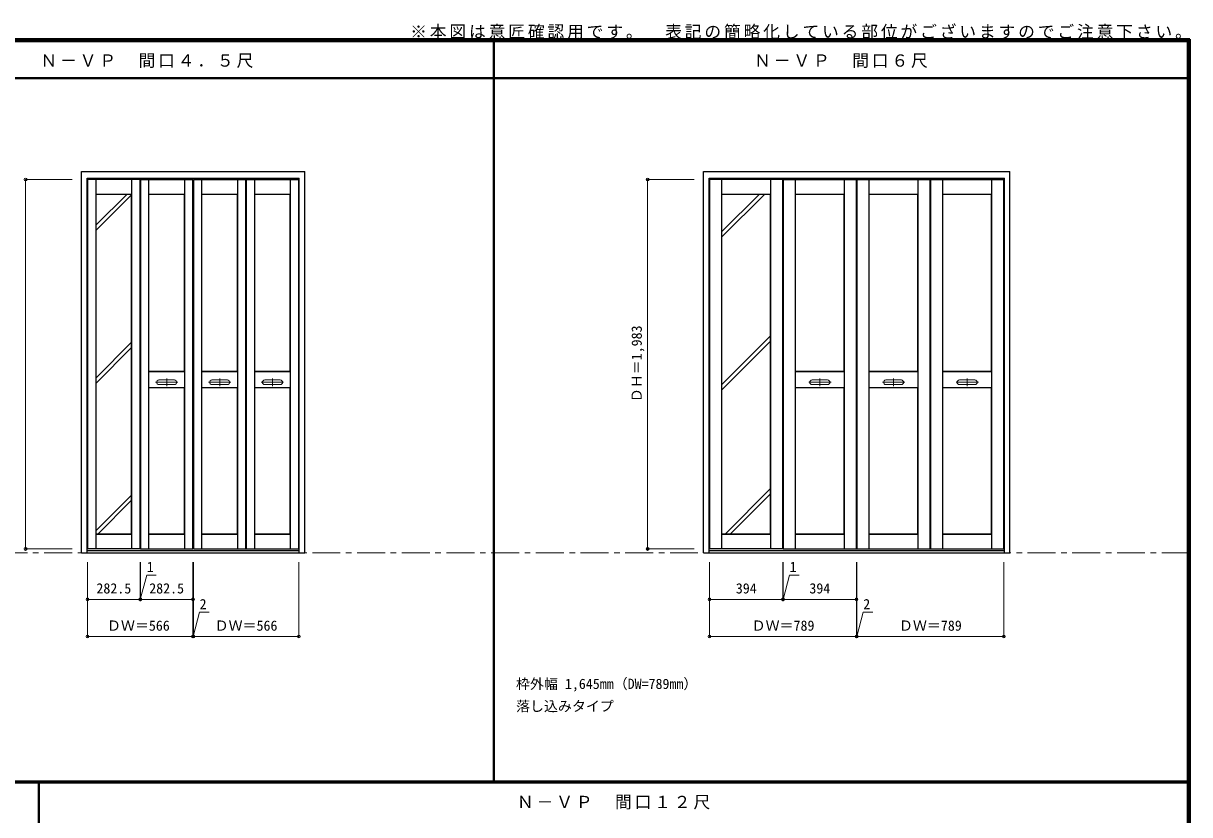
# Model space of a CAD drawing. Units: millimetres, scale not verified. Extents: x -6000 to 5700, y -4307 to 4260.
# Drawn here: x -562 to 5700, y 12 to 4260 of the extents above; entities that cross this region are included whole.
import ezdxf
from ezdxf.enums import TextEntityAlignment as Align

# ---------------------------------------------------------------- set-up
doc = ezdxf.new("R2010")
doc.units = ezdxf.units.MM
doc.header["$LTSCALE"] = 30
doc.header["$PDMODE"] = 32
doc.header["$PDSIZE"] = 15
doc.linetypes.add('CHAIN1', pattern=[8, 5, -1, 1, -1])
for name, color, linetype, lineweight in [('0-1_通り芯', 4, 'CHAIN1', 9), ('0-2_扉', 3, 'Continuous', 25), ('0-3_仕上げ', 7, 'Continuous', 18), ('0-4_枠', 3, 'Continuous', 25), ('0-B_寸法', 4, 'Continuous', 9), ('0-C_ハッチ', 4, 'Continuous', 9), ('F-1_枠', 6, 'Continuous', 40)]:
    doc.layers.add(name, color=color, linetype=linetype, lineweight=lineweight)
doc.layers.add('0-A_文字', color=7, linetype='Continuous')
doc.styles.add('ＭＳ ゴシック', font='')
doc.styles.get('ＭＳ ゴシック').set_extended_font_data('MS Gothic')

msp = doc.modelspace()

# ---------------------------------------------------------------- linework, layer by layer
at = {"layer": '0-1_通り芯'}
for p, q in [((267.75, 2333), (147.75, 2333)), ((207.75, 2353), (207.75, 2313)), ((552.25, 2333), (432.25, 2333)), ((492.25, 2353), (492.25, 2313)), ((835.75, 2333), (715.75, 2333)), ((775.75, 2353), (775.75, 2313)), ((3774.52, 2333), (3654.52, 2333)), ((3714.52, 2353), (3714.52, 2313)), ((4170.52, 2333), (4050.52, 2333)), ((4110.52, 2353), (4110.52, 2313)), ((4565.52, 2333), (4445.52, 2333)), ((4505.52, 2353), (4505.52, 2313))]:
    msp.add_line(p, q, dxfattribs=at)
at = {"layer": '0-1_通り芯', "color": 7, "lineweight": 18}
msp.add_line((-5490, 1418), (5690, 1418), dxfattribs=at)
at = {"layer": '0-2_扉'}
for p, q in [((-217, 3421.5), (-217, 1438.5)), ((65.5, 3421.5), (-217, 3421.5)), ((66.5, 3421.5), (66.5, 1438.5)), ((66.5, 3421.5), (349, 3421.5)), ((349, 3421.5), (349, 1438.5)), ((351, 3421.5), (351, 1438.5)), ((351, 3421.5), (633.5, 3421.5)), ((633.5, 3421.5), (633.5, 1438.5)), ((634.5, 3421.5), (634.5, 1438.5)), ((634.5, 3421.5), (917, 3421.5)), ((917, 3421.5), (917, 1438.5)), ((3122.52, 3421.5), (3122.52, 1438.5)), ((3516.52, 3421.5), (3122.52, 3421.5)), ((3516.52, 1438.5), (3516.52, 3421.5)), ((3517.52, 1438.5), (3517.52, 3421.5)), ((3517.52, 3421.5), (3911.52, 3421.5)), ((3911.52, 3421.5), (3911.52, 1438.5)), ((3913.52, 3421.5), (4307.52, 3421.5)), ((3913.52, 3421.5), (3913.52, 1438.5)), ((4307.52, 3421.5), (4307.52, 1438.5)), ((4308.52, 3421.5), (4702.52, 3421.5)), ((4702.52, 3421.5), (4702.52, 1438.5)), ((66.5, 1438.5), (349, 1438.5)), ((351, 1438.5), (633.5, 1438.5)), ((634.5, 1438.5), (917, 1438.5)), ((3516.52, 1438.5), (3122.52, 1438.5)), ((3517.52, 1438.5), (3911.52, 1438.5)), ((3913.52, 1438.5), (4307.52, 1438.5))]:
    msp.add_line(p, q, dxfattribs=at)
for points in [[(65.5, 3421.5), (65.5, 1438.5), (-217, 1438.5)], [(4308.52, 3421.5), (4308.52, 1438.5), (4702.52, 1438.5)]]:
    msp.add_lwpolyline(points, dxfattribs=at)
at = {"layer": '0-3_仕上げ'}
for p, q in [((-215, 1438.5), (-215, 3421.5)), ((-173, 1438.5), (-173, 3421.5)), ((-172, 3342.5), (-172, 3421.5)), ((-171, 3343.5), (-171, 3421.5)), ((19.5, 3343.5), (19.5, 3421.5)), ((20.5, 3342.5), (20.5, 3421.5)), ((21.5, 1438.5), (21.5, 3421.5)), ((63.5, 1438.5), (63.5, 3421.5)), ((68.5, 1438.5), (68.5, 3421.5)), ((110.5, 1438.5), (110.5, 3421.5)), ((111.5, 3342.5), (111.5, 3421.5)), ((112.5, 3343.5), (112.5, 3421.5)), ((303, 3343.5), (303, 3421.5)), ((304, 3342.5), (304, 3421.5)), ((305, 1438.5), (305, 3421.5)), ((347, 1438.5), (347, 3421.5)), ((353, 1438.5), (353, 3421.5)), ((395, 1438.5), (395, 3421.5)), ((396, 3342.5), (396, 3421.5)), ((397, 3343.5), (397, 3421.5)), ((587.5, 3343.5), (587.5, 3421.5)), ((588.5, 3342.5), (588.5, 3421.5)), ((589.5, 1438.5), (589.5, 3421.5)), ((631.5, 1438.5), (631.5, 3421.5)), ((636.5, 1438.5), (636.5, 3421.5)), ((678.5, 1438.5), (678.5, 3421.5)), ((679.5, 3342.5), (679.5, 3421.5)), ((680.5, 3343.5), (680.5, 3421.5)), ((871, 3343.5), (871, 3421.5)), ((872, 3342.5), (872, 3421.5)), ((873, 1438.5), (873, 3421.5)), ((915, 1438.5), (915, 3421.5)), ((3124.52, 1438.5), (3124.52, 3421.5)), ((3187.02, 1438.5), (3187.02, 3421.5)), ((3188.02, 3342.5), (3188.02, 3421.5)), ((3189.02, 3343.5), (3189.02, 3421.5)), ((3450.02, 3343.5), (3450.02, 3421.5)), ((3451.02, 3342.5), (3451.02, 3421.5)), ((3452.02, 1438.5), (3452.02, 3421.5)), ((3514.52, 1438.5), (3514.52, 3421.5)), ((3519.52, 1438.5), (3519.52, 3421.5)), ((3582.02, 1438.5), (3582.02, 3421.5)), ((3583.02, 3342.5), (3583.02, 3421.5)), ((3584.02, 3343.5), (3584.02, 3421.5)), ((3845.02, 3343.5), (3845.02, 3421.5)), ((3846.02, 3342.5), (3846.02, 3421.5)), ((3847.02, 1438.5), (3847.02, 3421.5)), ((3909.52, 1438.5), (3909.52, 3421.5)), ((3915.52, 1438.5), (3915.52, 3421.5)), ((3978.02, 1438.5), (3978.02, 3421.5)), ((3979.02, 3342.5), (3979.02, 3421.5)), ((3980.02, 3343.5), (3980.02, 3421.5)), ((4241.02, 3343.5), (4241.02, 3421.5)), ((4242.02, 3342.5), (4242.02, 3421.5)), ((4243.02, 1438.5), (4243.02, 3421.5)), ((4305.52, 1438.5), (4305.52, 3421.5)), ((4310.52, 1438.5), (4310.52, 3421.5)), ((4373.02, 1438.5), (4373.02, 3421.5)), ((4374.02, 3342.5), (4374.02, 3421.5)), ((4375.02, 3343.5), (4375.02, 3421.5)), ((4636.02, 3343.5), (4636.02, 3421.5)), ((4637.02, 3342.5), (4637.02, 3421.5)), ((4638.02, 1438.5), (4638.02, 3421.5)), ((4700.52, 1438.5), (4700.52, 3421.5)), ((-171, 3343.5), (-172, 3342.5)), ((-171, 3341.5), (-172, 3342.5)), ((19.5, 3343.5), (-171, 3343.5)), ((19.5, 3343.5), (20.5, 3342.5)), ((19.5, 3341.5), (20.5, 3342.5)), ((112.5, 3343.5), (111.5, 3342.5)), ((112.5, 3341.5), (111.5, 3342.5)), ((303, 3343.5), (112.5, 3343.5)), ((303, 3343.5), (304, 3342.5)), ((303, 3341.5), (304, 3342.5)), ((397, 3343.5), (396, 3342.5)), ((397, 3341.5), (396, 3342.5)), ((587.5, 3343.5), (397, 3343.5)), ((587.5, 3343.5), (588.5, 3342.5)), ((587.5, 3341.5), (588.5, 3342.5)), ((680.5, 3343.5), (679.5, 3342.5)), ((680.5, 3341.5), (679.5, 3342.5)), ((871, 3343.5), (680.5, 3343.5)), ((871, 3343.5), (872, 3342.5)), ((871, 3341.5), (872, 3342.5)), ((3189.02, 3343.5), (3188.02, 3342.5)), ((3189.02, 3341.5), (3188.02, 3342.5)), ((3450.02, 3343.5), (3189.02, 3343.5)), ((3450.02, 3343.5), (3451.02, 3342.5)), ((3450.02, 3341.5), (3451.02, 3342.5)), ((3584.02, 3343.5), (3583.02, 3342.5)), ((3584.02, 3341.5), (3583.02, 3342.5)), ((3845.02, 3343.5), (3584.02, 3343.5)), ((3845.02, 3343.5), (3846.02, 3342.5)), ((3845.02, 3341.5), (3846.02, 3342.5)), ((3980.02, 3343.5), (3979.02, 3342.5)), ((3980.02, 3341.5), (3979.02, 3342.5)), ((4241.02, 3343.5), (3980.02, 3343.5)), ((4241.02, 3343.5), (4242.02, 3342.5)), ((4241.02, 3341.5), (4242.02, 3342.5)), ((4375.02, 3343.5), (4374.02, 3342.5)), ((4375.02, 3341.5), (4374.02, 3342.5)), ((4636.02, 3343.5), (4375.02, 3343.5)), ((4636.02, 3343.5), (4637.02, 3342.5)), ((4636.02, 3341.5), (4637.02, 3342.5)), ((112.5, 2391.5), (111.5, 2390.5)), ((111.5, 2390.5), (111.5, 2304.5)), ((112.5, 2389.5), (111.5, 2390.5)), ((112.5, 2389.5), (112.5, 2305.5)), ((303, 2389.5), (112.5, 2389.5)), ((303, 2391.5), (304, 2390.5)), ((303, 2389.5), (304, 2390.5)), ((303, 2389.5), (303, 2305.5)), ((304, 2390.5), (304, 2304.5)), ((397, 2391.5), (396, 2390.5)), ((396, 2390.5), (396, 2304.5)), ((397, 2389.5), (396, 2390.5)), ((397, 2389.5), (397, 2305.5)), ((587.5, 2389.5), (397, 2389.5)), ((587.5, 2391.5), (588.5, 2390.5)), ((587.5, 2389.5), (588.5, 2390.5)), ((587.5, 2389.5), (587.5, 2305.5)), ((588.5, 2390.5), (588.5, 2304.5)), ((680.5, 2391.5), (679.5, 2390.5)), ((679.5, 2390.5), (679.5, 2304.5)), ((680.5, 2389.5), (679.5, 2390.5)), ((680.5, 2389.5), (680.5, 2305.5)), ((871, 2389.5), (680.5, 2389.5)), ((871, 2391.5), (872, 2390.5)), ((871, 2389.5), (872, 2390.5)), ((871, 2389.5), (871, 2305.5)), ((872, 2390.5), (872, 2304.5)), ((3584.02, 2391.5), (3583.02, 2390.5)), ((3583.02, 2390.5), (3583.02, 2304.5)), ((3584.02, 2389.5), (3583.02, 2390.5)), ((3584.02, 2389.5), (3584.02, 2305.5)), ((3845.02, 2389.5), (3584.02, 2389.5)), ((3845.02, 2391.5), (3846.02, 2390.5)), ((3845.02, 2389.5), (3846.02, 2390.5)), ((3845.02, 2389.5), (3845.02, 2305.5)), ((3846.02, 2390.5), (3846.02, 2304.5)), ((3980.02, 2391.5), (3979.02, 2390.5)), ((3979.02, 2390.5), (3979.02, 2304.5)), ((3980.02, 2389.5), (3979.02, 2390.5)), ((3980.02, 2389.5), (3980.02, 2305.5)), ((4241.02, 2389.5), (3980.02, 2389.5)), ((4241.02, 2391.5), (4242.02, 2390.5)), ((4241.02, 2389.5), (4242.02, 2390.5)), ((4241.02, 2389.5), (4241.02, 2305.5)), ((4242.02, 2390.5), (4242.02, 2304.5)), ((4375.02, 2391.5), (4374.02, 2390.5)), ((4374.02, 2390.5), (4374.02, 2304.5)), ((4375.02, 2389.5), (4374.02, 2390.5)), ((4375.02, 2389.5), (4375.02, 2305.5)), ((4636.02, 2389.5), (4375.02, 2389.5)), ((4636.02, 2391.5), (4637.02, 2390.5)), ((4636.02, 2389.5), (4637.02, 2390.5)), ((4636.02, 2389.5), (4636.02, 2305.5)), ((4637.02, 2390.5), (4637.02, 2304.5)), ((249.25, 2345.5), (166.25, 2345.5)), ((249.25, 2320.5), (166.25, 2320.5)), ((533.75, 2345.5), (450.75, 2345.5)), ((533.75, 2320.5), (450.75, 2320.5)), ((817.25, 2345.5), (734.25, 2345.5)), ((817.25, 2320.5), (734.25, 2320.5)), ((3756.02, 2345.5), (3673.02, 2345.5)), ((3756.02, 2320.5), (3673.02, 2320.5)), ((4152.02, 2345.5), (4069.02, 2345.5)), ((4152.02, 2320.5), (4069.02, 2320.5)), ((4547.02, 2345.5), (4464.02, 2345.5)), ((4547.02, 2320.5), (4464.02, 2320.5)), ((112.5, 2305.5), (111.5, 2304.5)), ((112.5, 2303.5), (111.5, 2304.5)), ((303, 2305.5), (112.5, 2305.5)), ((303, 2305.5), (304, 2304.5)), ((303, 2303.5), (304, 2304.5)), ((397, 2305.5), (396, 2304.5)), ((397, 2303.5), (396, 2304.5)), ((587.5, 2305.5), (397, 2305.5)), ((587.5, 2305.5), (588.5, 2304.5)), ((587.5, 2303.5), (588.5, 2304.5)), ((680.5, 2305.5), (679.5, 2304.5)), ((680.5, 2303.5), (679.5, 2304.5)), ((871, 2305.5), (680.5, 2305.5)), ((871, 2305.5), (872, 2304.5)), ((871, 2303.5), (872, 2304.5)), ((3584.02, 2305.5), (3583.02, 2304.5)), ((3584.02, 2303.5), (3583.02, 2304.5)), ((3845.02, 2305.5), (3584.02, 2305.5)), ((3845.02, 2305.5), (3846.02, 2304.5)), ((3845.02, 2303.5), (3846.02, 2304.5)), ((3980.02, 2305.5), (3979.02, 2304.5)), ((3980.02, 2303.5), (3979.02, 2304.5)), ((4241.02, 2305.5), (3980.02, 2305.5)), ((4241.02, 2305.5), (4242.02, 2304.5)), ((4241.02, 2303.5), (4242.02, 2304.5)), ((4375.02, 2305.5), (4374.02, 2304.5)), ((4375.02, 2303.5), (4374.02, 2304.5)), ((4636.02, 2305.5), (4375.02, 2305.5)), ((4636.02, 2305.5), (4637.02, 2304.5)), ((4636.02, 2303.5), (4637.02, 2304.5)), ((-171, 1518.5), (-172, 1517.5)), ((-171, 1516.5), (-171, 1438.5)), ((19.5, 1516.5), (-171, 1516.5)), ((19.5, 1518.5), (20.5, 1517.5)), ((19.5, 1516.5), (19.5, 1438.5)), ((112.5, 1518.5), (111.5, 1517.5)), ((112.5, 1516.5), (112.5, 1438.5)), ((303, 1516.5), (112.5, 1516.5)), ((303, 1518.5), (304, 1517.5)), ((303, 1516.5), (303, 1438.5)), ((397, 1518.5), (396, 1517.5)), ((397, 1516.5), (397, 1438.5)), ((587.5, 1516.5), (397, 1516.5)), ((587.5, 1518.5), (588.5, 1517.5)), ((587.5, 1516.5), (587.5, 1438.5)), ((680.5, 1518.5), (679.5, 1517.5)), ((680.5, 1516.5), (680.5, 1438.5)), ((871, 1516.5), (680.5, 1516.5)), ((871, 1518.5), (872, 1517.5)), ((871, 1516.5), (871, 1438.5)), ((3189.02, 1518.5), (3188.02, 1517.5)), ((3189.02, 1516.5), (3189.02, 1438.5)), ((3450.02, 1516.5), (3189.02, 1516.5)), ((3450.02, 1518.5), (3451.02, 1517.5)), ((3450.02, 1516.5), (3450.02, 1438.5)), ((3584.02, 1518.5), (3583.02, 1517.5)), ((3584.02, 1516.5), (3584.02, 1438.5)), ((3845.02, 1516.5), (3584.02, 1516.5)), ((3845.02, 1518.5), (3846.02, 1517.5)), ((3845.02, 1516.5), (3845.02, 1438.5)), ((3980.02, 1518.5), (3979.02, 1517.5)), ((3980.02, 1516.5), (3980.02, 1438.5)), ((4241.02, 1516.5), (3980.02, 1516.5)), ((4241.02, 1518.5), (4242.02, 1517.5)), ((4241.02, 1516.5), (4241.02, 1438.5)), ((4375.02, 1518.5), (4374.02, 1517.5)), ((4375.02, 1516.5), (4375.02, 1438.5)), ((4636.02, 1516.5), (4375.02, 1516.5)), ((4636.02, 1518.5), (4637.02, 1517.5)), ((4636.02, 1516.5), (4636.02, 1438.5))]:
    msp.add_line(p, q, dxfattribs=at)
at = {"layer": '0-3_仕上げ', "color": 3, "lineweight": 25}
for p, q in [((19.5, 3341.5), (-171, 3341.5)), ((-171, 1518.5), (-171, 3341.5)), ((19.5, 1518.5), (19.5, 3341.5)), ((112.5, 2391.5), (112.5, 3341.5)), ((397, 2391.5), (397, 3341.5)), ((680.5, 2391.5), (680.5, 3341.5)), ((3450.02, 3341.5), (3189.02, 3341.5)), ((3189.02, 1518.5), (3189.02, 3341.5)), ((3450.02, 1518.5), (3450.02, 3341.5)), ((3584.02, 2391.5), (3584.02, 3341.5)), ((3845.02, 3341.5), (3584.02, 3341.5)), ((3845.02, 2391.5), (3845.02, 3341.5)), ((3980.02, 2391.5), (3980.02, 3341.5)), ((4241.02, 3341.5), (3980.02, 3341.5)), ((4241.02, 2391.5), (4241.02, 3341.5)), ((4375.02, 2391.5), (4375.02, 3341.5)), ((4636.02, 3341.5), (4375.02, 3341.5)), ((4636.02, 2391.5), (4636.02, 3341.5)), ((303, 2391.5), (112.5, 2391.5)), ((587.5, 2391.5), (397, 2391.5)), ((871, 2391.5), (680.5, 2391.5)), ((3845.02, 2391.5), (3584.02, 2391.5)), ((4241.02, 2391.5), (3980.02, 2391.5)), ((4636.02, 2391.5), (4375.02, 2391.5)), ((112.5, 1518.5), (112.5, 2303.5)), ((303, 2303.5), (112.5, 2303.5)), ((303, 1518.5), (303, 2303.5)), ((397, 1518.5), (397, 2303.5)), ((587.5, 2303.5), (397, 2303.5)), ((587.5, 1518.5), (587.5, 2303.5)), ((680.5, 1518.5), (680.5, 2303.5)), ((871, 2303.5), (680.5, 2303.5)), ((871, 1518.5), (871, 2303.5)), ((3584.02, 1518.5), (3584.02, 2303.5)), ((3845.02, 2303.5), (3584.02, 2303.5)), ((3845.02, 1518.5), (3845.02, 2303.5)), ((3980.02, 1518.5), (3980.02, 2303.5)), ((4241.02, 2303.5), (3980.02, 2303.5)), ((4241.02, 1518.5), (4241.02, 2303.5)), ((4375.02, 1518.5), (4375.02, 2303.5)), ((4636.02, 2303.5), (4375.02, 2303.5)), ((4636.02, 1518.5), (4636.02, 2303.5)), ((19.5, 1518.5), (-171, 1518.5)), ((303, 1518.5), (112.5, 1518.5)), ((587.5, 1518.5), (397, 1518.5)), ((871, 1518.5), (680.5, 1518.5)), ((3450.02, 1518.5), (3189.02, 1518.5)), ((3845.02, 1518.5), (3584.02, 1518.5)), ((4241.02, 1518.5), (3980.02, 1518.5)), ((4636.02, 1518.5), (4375.02, 1518.5))]:
    msp.add_line(p, q, dxfattribs=at)
for points in [[(303, 2391.5), (303, 3341.5), (112.5, 3341.5)], [(587.5, 2391.5), (587.5, 3341.5), (397, 3341.5)], [(871, 2391.5), (871, 3341.5), (680.5, 3341.5)]]:
    msp.add_lwpolyline(points, dxfattribs=at)
at = {"layer": '0-3_仕上げ'}
for points in [[(-171, 1516.5), (-172, 1517.5), (-172, 1438.5)], [(19.5, 1516.5), (20.5, 1517.5), (20.5, 1438.5)], [(112.5, 1516.5), (111.5, 1517.5), (111.5, 1438.5)], [(303, 1516.5), (304, 1517.5), (304, 1438.5)], [(397, 1516.5), (396, 1517.5), (396, 1438.5)], [(587.5, 1516.5), (588.5, 1517.5), (588.5, 1438.5)], [(680.5, 1516.5), (679.5, 1517.5), (679.5, 1438.5)], [(871, 1516.5), (872, 1517.5), (872, 1438.5)], [(3189.02, 1516.5), (3188.02, 1517.5), (3188.02, 1438.5)], [(3450.02, 1516.5), (3451.02, 1517.5), (3451.02, 1438.5)], [(3584.02, 1516.5), (3583.02, 1517.5), (3583.02, 1438.5)], [(3845.02, 1516.5), (3846.02, 1517.5), (3846.02, 1438.5)], [(3980.02, 1516.5), (3979.02, 1517.5), (3979.02, 1438.5)], [(4241.02, 1516.5), (4242.02, 1517.5), (4242.02, 1438.5)], [(4375.02, 1516.5), (4374.02, 1517.5), (4374.02, 1438.5)], [(4636.02, 1516.5), (4637.02, 1517.5), (4637.02, 1438.5)]]:
    msp.add_lwpolyline(points, dxfattribs=at)
for centre, start, end in [((166.25, 2333), 90, 180), ((166.25, 2333), 180, 270), ((249.25, 2333), 0, 90), ((249.25, 2333), 270, 0), ((450.75, 2333), 90, 180), ((450.75, 2333), 180, 270), ((533.75, 2333), 0, 90), ((533.75, 2333), 270, 0), ((734.25, 2333), 90, 180), ((734.25, 2333), 180, 270), ((817.25, 2333), 0, 90), ((817.25, 2333), 270, 0), ((3673.02, 2333), 90, 180), ((3673.02, 2333), 180, 270), ((3756.02, 2333), 0, 90), ((3756.02, 2333), 270, 0), ((4069.02, 2333), 90, 180), ((4069.02, 2333), 180, 270), ((4152.02, 2333), 0, 90), ((4152.02, 2333), 270, 0), ((4464.02, 2333), 90, 180), ((4464.02, 2333), 180, 270), ((4547.02, 2333), 0, 90), ((4547.02, 2333), 270, 0)]:
    msp.add_arc(centre, 12.5, start, end, dxfattribs=at)
at = {"layer": '0-4_枠'}
for p, q in [((-249.5, 1418), (-249.5, 3465)), ((-249.5, 3465), (949.5, 3465)), ((949.5, 1418), (949.5, 3465)), ((3090.02, 3465), (4735.02, 3465)), ((3090.02, 1418), (3090.02, 3465)), ((4735.02, 1418), (4735.02, 3465)), ((-219.5, 1418), (-219.5, 3429)), ((-219.5, 3429), (919.5, 3429)), ((919.5, 1418), (919.5, 3429)), ((3120.02, 3429), (4705.02, 3429)), ((3120.02, 1418), (3120.02, 3429)), ((4705.02, 1418), (4705.02, 3429)), ((-249.5, 1418), (949.5, 1418)), ((-219.5, 1430), (919.5, 1430)), ((3090.02, 1418), (4735.02, 1418)), ((3120.02, 1430), (4705.02, 1430))]:
    msp.add_line(p, q, dxfattribs=at)
at = {"layer": '0-B_寸法'}
for p, q in [((-549.5, 3421.5), (-549.5, 1438.5)), ((-549.5, 3421.5), (-299.5, 3421.5)), ((2790.02, 3421.5), (2790.02, 1438.5)), ((2790.02, 3421.5), (3040.02, 3421.5)), ((-549.5, 1438.5), (-299.5, 1438.5)), ((2790.02, 1438.5), (3040.02, 1438.5)), ((-217, 968), (-217, 1368)), ((65.5, 1168), (65.5, 1368)), ((66.5, 1168), (66.5, 1368)), ((3122.52, 968), (3122.52, 1368)), ((3516.52, 1168), (3516.52, 1368)), ((3517.52, 1168), (3517.52, 1368)), ((3911.52, 968), (3911.52, 1368)), ((3913.52, 968), (3913.52, 1368)), ((4702.52, 968), (4702.52, 1368)), ((66, 1168), (100.95, 1298.43)), ((100.95, 1298.43), (151.73, 1298.43)), ((3517.02, 1168), (3551.97, 1298.43)), ((3551.97, 1298.43), (3602.76, 1298.43)), ((-217, 1168), (65.5, 1168)), ((65.5, 1168), (66.5, 1168)), ((66.5, 1168), (349, 1168)), ((3122.52, 1168), (3516.52, 1168)), ((3516.52, 1168), (3517.52, 1168)), ((3517.52, 1168), (3911.52, 1168)), ((3912.52, 968), (3947.47, 1098.43)), ((3947.47, 1098.43), (3998.26, 1098.43)), ((-217, 968), (349, 968)), ((3122.52, 968), (3911.52, 968)), ((3911.52, 968), (3913.52, 968)), ((3913.52, 968), (4702.52, 968))]:
    msp.add_line(p, q, dxfattribs=at)
for points in [[(349, 968), (349, 1168), (349, 1368)], [(349, 968), (351, 968), (351, 1368)], [(351, 968), (917, 968), (917, 1368)], [(349.5, 968), (384.45, 1098.43), (435.23, 1098.43)]]:
    msp.add_lwpolyline(points, dxfattribs=at)
at = {"layer": '0-B_寸法', "color": 7}
for p in [(-549.5, 3421.5), (2790.02, 3421.5), (-549.5, 1438.5), (2790.02, 1438.5), (-217, 1168), (65.5, 1168), (66.5, 1168), (349, 1168), (3122.52, 1168), (3516.52, 1168), (3517.52, 1168), (3911.52, 1168), (-217, 968), (349, 968), (351, 968), (917, 968), (3122.52, 968), (3911.52, 968), (3913.52, 968), (4702.52, 968)]:
    msp.add_point(p, dxfattribs=at)
at = {"layer": '0-C_ハッチ'}
for p, q in [((-171, 3177.77), (-6.77, 3342)), ((-171, 3149.49), (19.5, 3339.99)), ((3189.02, 3142.02), (3389, 3342)), ((3189.02, 3113.74), (3417.28, 3342)), ((3450.02, 2582.78), (3189.02, 2321.78)), ((19.5, 2548.03), (-171, 2357.53)), ((19.5, 2519.75), (-171, 2329.25)), ((3450.02, 2554.5), (3189.02, 2293.5)), ((3205.49, 1518), (3450.02, 1762.54)), ((-171, 1537.29), (19.5, 1727.79)), ((-162, 1518), (19.5, 1699.5)), ((3233.77, 1518), (3450.02, 1734.25))]:
    msp.add_line(p, q, dxfattribs=at)
at = {"layer": 'F-1_枠'}
for p, q in [((-6000, 4175), (5700, 4175)), ((-6000, 4170), (5700, 4170)), ((-6000, 4165), (5700, 4165)), ((1963.33, 190.5), (1963.33, 4175)), ((5690, 4175), (5690, -4205)), ((5695, 4175), (5695, -4205)), ((5700, 4175), (5700, -4205)), ((-6000, 3965), (5700, 3965)), ((-6000, 190.5), (5700, 190.5)), ((-478.47, -3790), (-478.47, 190.5)), ((-6000, 187.5), (5700, 187.5)), ((-6000, 184.5), (5700, 184.5))]:
    msp.add_line(p, q, dxfattribs=at)

# ---------------------------------------------------------------- texts
at = {"layer": '0-A_文字', "style": 'ＭＳ ゴシック'}
for s, p in [('枠外幅 1,645mm（DW=789mm）', (2083.33, 670.5)), ('落し込みタイプ', (2083.33, 550.5))]:
    msp.add_text(s, height=54.99, dxfattribs=at).set_placement(p, align=Align.BOTTOM_LEFT)
at = {"layer": '0-A_文字', "char_height": 65.98, "attachment_point": 7, "style": 'ＭＳ ゴシック'}
for s, insert in [('\\T1.17;※本図は意匠確認用です。\u3000表記の簡略化している部位がございますのでご注意下さい。', (1515, 4175)), ('\\T1.17;Ｎ－ＶＰ\u3000間口４．５尺', (-470, 4020)), ('\\T1.17;Ｎ－ＶＰ\u3000間口６尺', (3361.67, 4020)), ('\\T1.17;Ｎ－ＶＰ\u3000間口１２尺', (2088.26, 39.5))]:
    msp.add_mtext(s, dxfattribs=dict(at, insert=insert))
at = {"layer": '0-B_寸法', "color": 7, "style": 'ＭＳ ゴシック'}
msp.add_text('ＤＨ＝1,983', height=54.99, rotation=90, dxfattribs=at).set_placement((2775.02, 2226.25), align=Align.BOTTOM_LEFT)
for s, p in [('1', (100.95, 1298.43)), ('1', (3551.97, 1298.43)), ('282.5', (-169.5, 1183)), ('282.5', (114, 1183)), ('394', (3263.27, 1183)), ('394', (3658.27, 1183)), ('2', (384.45, 1098.43)), ('2', (3947.47, 1098.43)), ('ＤＷ＝566', (-112.75, 983)), ('ＤＷ＝566', (465.25, 983)), ('ＤＷ＝789', (3348.27, 983)), ('ＤＷ＝789', (4139.27, 983))]:
    msp.add_text(s, height=54.99, dxfattribs=at).set_placement(p, align=Align.BOTTOM_LEFT)

doc.saveas('drawing.dxf')
